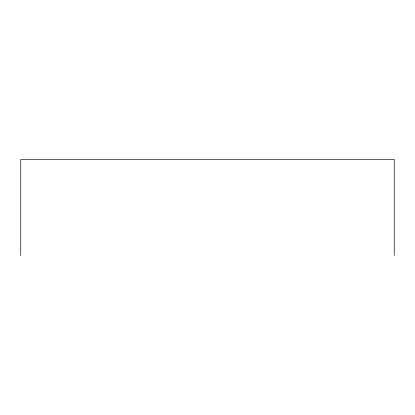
<?xml version="1.0" encoding="UTF-8"?>
<svg xmlns="http://www.w3.org/2000/svg" width="415" height="415" viewBox="0 0 415 415"><rect width="100%" height="100%" fill="white"/><g stroke="black" fill="none" stroke-linecap="round" stroke-linejoin="round"><path stroke-width="0.62" d="M394.25 255.51L394.25 159.49L20.75 159.49L20.75 255.51"/></g></svg>
